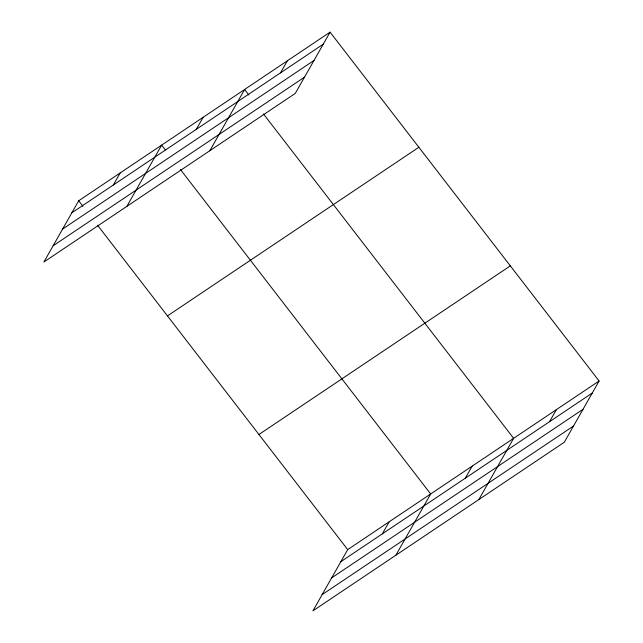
<?xml version="1.0" encoding="UTF-8"?>
<svg xmlns="http://www.w3.org/2000/svg" width="643" height="643" viewBox="0 0 643 643"><rect width="100%" height="100%" fill="white"/><g stroke="black" fill="none" stroke-linecap="round" stroke-linejoin="round"><path stroke-width="0.96" d="M330.076 32.15L78.679 200.777L43.893 262.014L295.29 93.388L330.076 32.15L599.107 380.986L564.321 442.223L312.924 610.85L347.71 549.612L599.107 380.986M113.313 185.015L120.161 172.951M126.856 206.363L161.642 145.133L165.291 149.859M196.276 129.364L203.124 117.307M209.819 150.719L244.605 89.481L248.857 95.003M280.493 72.876L287.341 60.82M382.336 533.851L389.192 521.794M395.879 555.206L430.665 493.969L180.49 169.575M465.299 478.199L472.147 466.143M478.842 499.555L513.628 438.317L263.453 113.924M549.516 421.712L556.372 409.655M71.831 212.833L323.228 44.206M62.612 229.061L314.009 60.434M53.112 245.787L304.509 77.16M167.461 315.898L418.858 147.263M258.928 434.499L510.325 265.872M340.854 561.677L592.251 393.042M331.635 577.904L583.032 409.278M322.143 594.622L573.54 425.996M78.679 200.777L82.939 206.299M97.535 225.219L347.71 549.612"/></g></svg>
